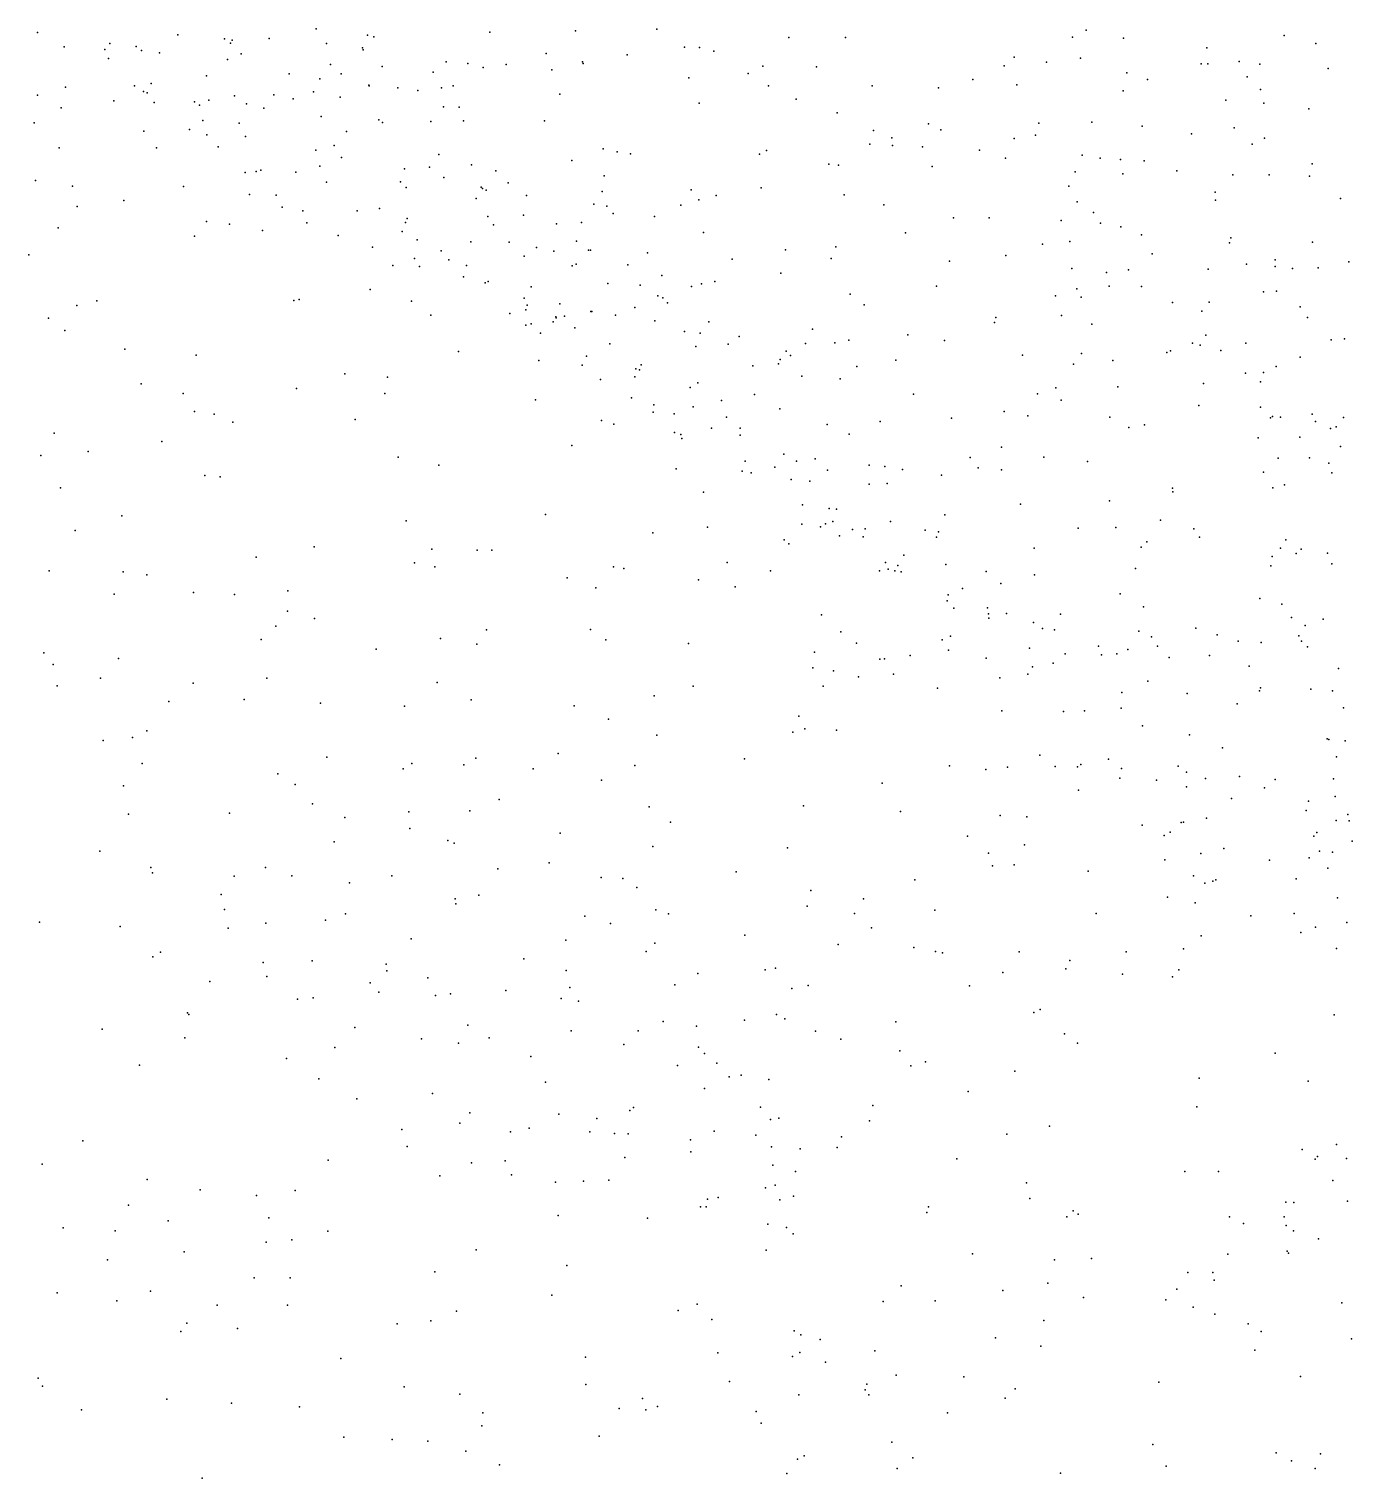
# Model space of a CAD drawing. Header units: metres. Extents: x -25 to 25, y -27.8 to 27.8.
# Drawn here: x -14.126 to -12.58, y 1.713 to 3.405 of the extents above; entities that cross this region are included whole.
import ezdxf

# ---------------------------------------------------------------- set-up
doc = ezdxf.new("R2010")
doc.units = ezdxf.units.M

msp = doc.modelspace()

# ---------------------------------------------------------------- linework, layer by layer
for p in [(-13.7903, 3.405, -0.4494), (-13.4874, 3.403, -0.0772), (-13.3923, 3.4049, -7.7215), (-12.8906, 3.4035, -0.8308), (-14.1155, 3.4008, -10.8354), (-14.0312, 3.388, 19.5037), (-14.0003, 3.3846, 16.5925), (-13.9517, 3.398, 20.1423), (-13.8971, 3.3934, -1.0138), (-13.8903, 3.3885, 20.3769), (-13.8882, 3.3921, -10.2242), (-13.8451, 3.3937, 5.4067), (-13.778, 3.3879, 7.9204), (-13.7302, 3.3976, 19.0987), (-13.7226, 3.396, -0.0935), (-13.5871, 3.4011, -8.0455), (-13.2382, 3.395, 18.5846), (-13.1719, 3.3951, 18.3382), (-12.9066, 3.3954, 22.4351), (-12.8471, 3.3944, 17.5055), (-12.6595, 3.3974, 15.7667), (-12.6225, 3.3882, -2.1909), (-14.0844, 3.3841, -7.5719), (-14.0371, 3.3812, -7.4031), (-14.0326, 3.3704, 19.7147), (-13.9943, 3.3799, 19.4268), (-13.9731, 3.3771, 20.0183), (-13.8939, 3.3695, -10.5225), (-13.8779, 3.3761, 19.2679), (-13.7359, 3.383, 22.0889), (-13.7353, 3.3807, -2.8097), (-13.5214, 3.3762, 18.9845), (-13.4268, 3.3749, 22.3545), (-13.3598, 3.3838, 18.8127), (-13.3425, 3.3834, 7.5806), (-13.3258, 3.3791, -0.4243), (-12.9749, 3.3719, 12.6602), (-12.8972, 3.3708, 14.5819), (-12.7496, 3.3828, 17.3962), (-13.8216, 3.3528, -7.8635), (-13.7734, 3.3636, 21.7916), (-13.761, 3.3525, 20.826), (-13.7131, 3.3613, 20.9766), (-13.6534, 3.3546, 21.1865), (-13.6382, 3.3666, 16.7497), (-13.6129, 3.3645, 19.0615), (-13.5949, 3.3602, 7.7218), (-13.5682, 3.3634, -7.8067), (-13.5147, 3.3573, 22.2986), (-13.4792, 3.3666, 5.1898), (-13.4782, 3.3646, -7.5492), (-13.2855, 3.3529, -2.437), (-13.2685, 3.3615, 22.3913), (-13.2059, 3.3608, 12.6441), (-12.9864, 3.3621, 22.4118), (-12.9371, 3.3664, 17.6845), (-12.8433, 3.3536, 4.8002), (-12.7564, 3.3644, 14.9662), (-12.7486, 3.3644, 15.3937), (-12.712, 3.3672, -0.8099), (-12.688, 3.3639, 4.9921), (-12.608, 3.3588, 22.4972), (-14.0831, 3.3372, 17.3752), (-14.0022, 3.3388, -10.3831), (-13.9828, 3.3412, 19.8835), (-13.9184, 3.3503, -7.593), (-13.7857, 3.3466, 20.7382), (-13.7288, 3.3392, 21.625), (-13.7281, 3.3387, -7.7181), (-13.6947, 3.3361, 19.1579), (-13.6439, 3.3362, -7.5096), (-13.6301, 3.3386, -2.6772), (-13.3547, 3.3479, 5.0593), (-13.2617, 3.3385, 18.7259), (-13.1408, 3.3387, 18.4846), (-13.0634, 3.3363, -2.3824), (-13.0232, 3.3459, 17.9288), (-12.9717, 3.3397, 17.8303), (-12.8192, 3.3459, -7.1429), (-12.7026, 3.3492, 15.6026), (-12.6871, 3.3343, 22.4344), (-14.1157, 3.3279, -6.825), (-14.0263, 3.321, -1.2313), (-13.9919, 3.332, 5.4342), (-13.9874, 3.3306, 19.5981), (-13.9793, 3.3191, 19.77), (-13.9322, 3.32, 19.4583), (-13.9154, 3.3218, -0.5342), (-13.8856, 3.327, 19.3702), (-13.8715, 3.3175, 20.2405), (-13.8394, 3.328, 20.4667), (-13.817, 3.3233, -7.197), (-13.7931, 3.3315, -7.4405), (-13.7622, 3.3254, 16.4966), (-13.6714, 3.333, 17.1526), (-13.5054, 3.3288, -7.3309), (-13.3428, 3.3184, 18.8685), (-13.2296, 3.3229, -7.2203), (-12.8475, 3.3326, 17.5949), (-12.7276, 3.322, 7.3821), (-12.6834, 3.3182, 17.3785), (-14.0881, 3.3128, 8.2483), (-13.9263, 3.316, -7.0209), (-13.8513, 3.3126, 20.3312), (-13.7843, 3.3027, -2.9615), (-13.6413, 3.3142, 21.3613), (-13.6231, 3.3138, 22.1592), (-13.1817, 3.3069, 22.3669), (-12.6306, 3.3119, 17.3017), (-14.1195, 3.2954, -1.3897), (-13.9916, 3.2855, 8.0907), (-13.9382, 3.2877, 17.452), (-13.9226, 3.2983, 19.9552), (-13.88, 3.295, 20.0951), (-13.7547, 3.2853, 20.6731), (-13.7168, 3.299, 21.9158), (-13.7125, 3.2958, 21.7447), (-13.6563, 3.2971, 21.0424), (-13.6181, 3.2979, 19.1529), (-13.5234, 3.2976, 22.2312), (-13.139, 3.2866, 18.6042), (-13.0749, 3.2943, 22.3594), (-13.0605, 3.2874, 18.4028), (-12.9459, 3.2951, 17.9009), (-12.884, 3.2963, 17.7536), (-12.8253, 3.2917, 22.3704), (-12.718, 3.2894, 12.7193), (-14.0902, 3.2661, -3.8635), (-13.9765, 3.2661, 16.3103), (-13.9179, 3.2813, 19.862), (-13.9046, 3.2673, 19.6021), (-13.8726, 3.2794, -3.2068), (-13.7692, 3.2688, 19.3182), (-13.1435, 3.2703, -0.4498), (-13.1178, 3.2778, 7.4732), (-13.117, 3.2691, -7.1194), (-13.0821, 3.2672, 18.5164), (-12.9747, 3.277, 18.02), (-12.9501, 3.281, -0.6569), (-12.7676, 3.2826, 17.5469), (-12.6967, 3.2703, 4.8033), (-12.6826, 3.2775, 15.202), (-13.7906, 3.2633, 20.4109), (-13.7607, 3.2548, 20.5307), (-13.6469, 3.2585, 21.6085), (-13.4916, 3.2516, 19.1156), (-13.455, 3.2651, 16.8968), (-13.4387, 3.2616, 22.2365), (-13.4228, 3.2593, 19.0209), (-13.2723, 3.2587, -0.0924), (-13.264, 3.263, 18.8354), (-13.0154, 3.2633, 18.2961), (-12.9851, 3.2542, 18.1816), (-12.8955, 3.2576, 22.3227), (-12.8743, 3.254, 12.7079), (-12.8508, 3.2526, 14.0474), (-12.8228, 3.2512, 17.7151), (-13.8732, 3.2374, 19.7806), (-13.8604, 3.2384, 5.5512), (-13.8548, 3.2402, 19.5126), (-13.814, 3.2379, 20.1051), (-13.7859, 3.2447, 20.3169), (-13.6869, 3.2417, 20.7892), (-13.6576, 3.2437, 20.8934), (-13.6087, 3.2465, 21.5314), (-13.5801, 3.2392, 21.1307), (-13.4536, 3.2334, -2.5819), (-13.1913, 3.2473, 22.3044), (-13.1802, 3.246, 4.808), (-13.0707, 3.2443, 12.6787), (-12.9037, 3.2383, 14.4078), (-12.8478, 3.2359, 17.8037), (-12.7848, 3.2395, 14.7599), (-12.7194, 3.2346, 22.337), (-12.6769, 3.2348, 17.4503), (-12.6299, 3.2333, 22.3933), (-12.6267, 3.2474, -2.2911), (-14.1178, 3.2281, 17.6058), (-14.0747, 3.2214, 12.5378), (-13.9451, 3.221, -6.8536), (-13.778, 3.2262, 20.2234), (-13.6918, 3.2266, 17.3952), (-13.6851, 3.22, 19.3444), (-13.6409, 3.2316, 21.7788), (-13.5975, 3.2201, 19.2453), (-13.596, 3.2189, -7.0963), (-13.5917, 3.2166, 21.0194), (-13.5659, 3.2255, 22.1031), (-13.4561, 3.2153, 17.1088), (-13.3522, 3.2172, -7.1142), (-13.2705, 3.2196, 22.2456), (-12.9109, 3.2216, -7.0356), (-14.0147, 3.2048, -0.762), (-13.868, 3.2116, 7.854), (-13.837, 3.211, 19.659), (-13.6033, 3.2072, 21.9354), (-13.5445, 3.2107, 17.2551), (-13.4658, 3.2004, 5.0844), (-13.364, 3.1991, 22.1856), (-13.3433, 3.2054, 12.6324), (-13.3231, 3.2107, 18.9838), (-13.1733, 3.2113, -0.2489), (-13.1269, 3.1996, 18.7299), (-12.9014, 3.2033, 18.0594), (-12.74, 3.2145, 17.5946), (-12.7397, 3.205, 4.6276), (-12.5935, 3.2069, 17.3001), (-14.0692, 3.1976, -1.0801), (-13.8298, 3.1968, 12.5603), (-13.8056, 3.1928, 19.8526), (-13.7423, 3.1928, -6.9778), (-13.7163, 3.1955, 20.3592), (-13.6837, 3.1838, 20.5675), (-13.5897, 3.1861, 12.5827), (-13.5479, 3.1874, 21.5443), (-13.4508, 3.1979, 22.1321), (-13.4431, 3.1896, 19.1655), (-13.3949, 3.186, 16.6155), (-13.0457, 3.1845, -2.4256), (-13.0039, 3.1844, 22.2078), (-12.8822, 3.1905, 22.2335), (-14.0914, 3.1728, 7.9428), (-13.9182, 3.1801, -0.159), (-13.8912, 3.1772, 17.5797), (-13.8529, 3.1695, 5.6973), (-13.8011, 3.1788, 19.7292), (-13.6896, 3.1686, 20.123), (-13.6857, 3.179, 20.2507), (-13.5831, 3.1764, 5.2913), (-13.5095, 3.1773, 22.0351), (-13.4802, 3.179, 16.4553), (-13.3376, 3.1672, 16.8715), (-13.1018, 3.1669, 22.182), (-12.9198, 3.1812, 18.2658), (-12.874, 3.1781, 14.2283), (-12.8504, 3.1739, 17.9917), (-12.8262, 3.1646, -0.6523), (-13.9324, 3.1629, -3.4816), (-13.7643, 3.1639, 19.6513), (-13.7242, 3.1503, 19.8269), (-13.6721, 3.1587, 20.0395), (-13.6093, 3.1564, 20.7753), (-13.5648, 3.1561, 20.9265), (-13.5328, 3.1497, 21.0192), (-13.4862, 3.1574, 21.3051), (-13.1833, 3.1504, 22.147), (-12.9418, 3.1536, 22.1582), (-12.91, 3.1569, 18.3853), (-12.7234, 3.1552, -6.9657), (-12.7218, 3.1611, 7.3668), (-12.6265, 3.1562, 13.6896), (-14.1256, 3.1414, 16.1637), (-13.6753, 3.1368, 19.621), (-13.6442, 3.146, 20.4809), (-13.6353, 3.1356, 19.5058), (-13.5472, 3.1395, 19.3718), (-13.5124, 3.1454, 21.6957), (-13.4719, 3.1468, 21.4917), (-13.4699, 3.1468, 21.2156), (-13.403, 3.1437, 22.0604), (-13.3043, 3.1363, 22.1026), (-13.2421, 3.1469, -2.4986), (-13.1887, 3.1371, 18.9133), (-13.0502, 3.1339, 18.7443), (-12.9845, 3.1405, 18.6614), (-12.8137, 3.1424, 14.6433), (-12.6699, 3.1355, 12.78), (-12.5838, 3.133, 4.6992), (-13.7006, 3.1286, 5.5295), (-13.6694, 3.1275, 19.7202), (-13.6182, 3.1154, 19.8668), (-13.6144, 3.1289, 20.1629), (-13.4912, 3.1283, 21.0937), (-13.4864, 3.1305, 21.8285), (-13.4261, 3.1296, 21.9596), (-13.3865, 3.1173, 19.2238), (-13.2473, 3.12, -7.011), (-12.9075, 3.1251, 18.5294), (-12.867, 3.1206, 18.4477), (-12.8411, 3.1239, 18.2497), (-12.7481, 3.1244, 17.8239), (-12.7034, 3.1303, 17.6799), (-12.6698, 3.1278, 17.5395), (-12.6496, 3.1251, 22.2914), (-12.6199, 3.1261, 17.3953), (-13.727, 3.1007, 7.6662), (-13.5927, 3.1086, -2.8013), (-13.5894, 3.1103, 19.6263), (-13.539, 3.104, 19.4974), (-13.4496, 3.1076, 0.1733), (-13.4117, 3.1058, 21.8689), (-13.3517, 3.1041, 7.4782), (-13.3399, 3.1073, 21.9769), (-13.3246, 3.11, 19.1394), (-13.0656, 3.1047, 22.068), (-12.9018, 3.1014, 18.6104), (-12.864, 3.1045, 12.7719), (-12.8262, 3.1041, 18.3613), (-12.6835, 3.098, 22.1967), (-12.6685, 3.0987, -2.4053), (-14.0696, 3.0822, -3.944), (-14.0465, 3.0874, 6.0104), (-13.8163, 3.0879, -3.3184), (-13.8099, 3.0889, 16.1121), (-13.6787, 3.0873, 17.5324), (-13.5473, 3.0906, 19.999), (-13.5437, 3.0825, 19.782), (-13.5055, 3.084, 20.8966), (-13.4178, 3.0799, 19.3591), (-13.3912, 3.0935, 21.6232), (-13.3851, 3.091, 21.7084), (-13.3796, 3.0852, 21.3657), (-13.1665, 3.0953, -0.1193), (-13.1499, 3.083, 4.6741), (-12.9264, 3.0933, -0.5229), (-12.8965, 3.0918, 22.0563), (-12.79, 3.0856, 22.1003), (-12.7472, 3.0861, 14.008), (-12.6406, 3.0805, 14.8938), (-14.1029, 3.0673, -6.5077), (-13.6564, 3.0707, 5.6786), (-13.5638, 3.0728, 20.4469), (-13.5453, 3.0771, 20.2318), (-13.5134, 3.063, 20.756), (-13.5101, 3.069, 20.0716), (-13.5099, 3.0677, 19.886), (-13.5001, 3.0698, 7.5299), (-13.4692, 3.075, 20.9934), (-13.4682, 3.075, -6.9514), (-13.4405, 3.0707, -2.6791), (-13.3946, 3.064, 21.1925), (-13.3316, 3.063, 21.5598), (-12.9962, 3.0681, 18.7916), (-12.9197, 3.0704, 4.4844), (-12.7558, 3.0753, 18.0613), (-12.6321, 3.0679, 17.4687), (-14.0836, 3.0528, 7.6618), (-13.5453, 3.059, 20.6012), (-13.5389, 3.0608, 17.4314), (-13.5282, 3.0497, 20.3687), (-13.4882, 3.0561, 19.6573), (-13.3599, 3.0516, 21.2795), (-13.3418, 3.0496, 4.8803), (-13.2103, 3.0543, 21.8936), (-13.0991, 3.048, 21.9238), (-12.998, 3.0623, 21.9728), (-12.8841, 3.0603, -6.9185), (-12.7509, 3.0474, 18.3483), (-14.0136, 3.031, -0.2381), (-13.4473, 3.0374, 16.292), (-13.3468, 3.0343, 19.3563), (-13.309, 3.0369, 16.5174), (-13.2961, 3.0458, 21.4624), (-13.2184, 3.0377, 19.1056), (-13.1844, 3.0384, 12.7187), (-13.1681, 3.0417, 19.028), (-13.0563, 3.0413, -6.9292), (-12.7924, 3.0291, 14.462), (-12.7664, 3.038, 18.5547), (-12.7574, 3.0358, 22.0195), (-12.7335, 3.0296, 18.2549), (-12.7041, 3.0382, 17.8852), (-12.6044, 3.0419, 22.2344), (-12.5888, 3.0431, -6.8258), (-13.9303, 3.024, -6.6446), (-13.6239, 3.0285, -6.8625), (-13.5299, 3.018, 12.589), (-13.4794, 3.0125, 20.4401), (-13.4744, 3.0228, 20.2835), (-13.4107, 3.0128, 19.9571), (-13.2503, 3.0139, 19.2141), (-13.248, 3.0192, 16.9011), (-13.2413, 3.0287, 21.6404), (-13.2362, 3.0235, 21.5255), (-13.1131, 3.0181, 21.8208), (-12.9651, 3.024, 21.8892), (-12.9054, 3.0134, 18.7837), (-12.8962, 3.026, -2.4959), (-12.8595, 3.0178, 21.9148), (-12.7965, 3.0271, 14.3022), (-12.6406, 3.0218, 22.142), (-13.7567, 3.0024, 17.6422), (-13.7069, 2.9983, 12.5029), (-13.458, 2.9958, 20.6071), (-13.4181, 2.9986, 20.1768), (-13.4167, 3.0082, 20.919), (-13.4126, 3.007, 20.0652), (-13.28, 3.0117, 21.3322), (-13.2229, 2.9996, 21.4431), (-13.1779, 2.9964, 0.062), (-13.1588, 3.0107, 21.7207), (-12.7048, 3.0031, -0.646), (-12.6836, 3.004, 21.994), (-12.669, 3.0107, 17.6492), (-13.9946, 2.9905, 15.9819), (-13.9456, 2.9792, 12.4166), (-13.8133, 2.985, -3.4803), (-13.7098, 2.9792, 0.1134), (-13.3534, 2.9862, 19.6506), (-13.3444, 2.9918, 5.0318), (-13.278, 2.9783, -6.8857), (-13.0924, 2.9787, 21.6333), (-12.9474, 2.979, 21.7301), (-12.926, 2.986, 7.3605), (-12.8536, 2.987, 21.8146), (-12.7535, 2.9911, 21.8839), (-12.6873, 2.9928, 18.4971), (-13.5339, 2.9718, 5.6656), (-13.4217, 2.9741, 20.6952), (-13.3959, 2.9662, 20.7876), (-13.3498, 2.9638, 20.9889), (-13.3167, 2.9711, 19.5157), (-13.2487, 2.9614, 21.2071), (-12.92, 2.9715, 18.87), (-12.759, 2.9653, 21.7827), (-12.6871, 2.9632, 17.9916), (-13.9323, 2.9582, 17.7737), (-13.9094, 2.955, 6.1364), (-13.8876, 2.9457, -3.6888), (-13.7444, 2.949, 6.0447), (-13.4568, 2.9477, 5.477), (-13.3965, 2.9577, 20.4116), (-13.372, 2.9556, 20.2702), (-13.3109, 2.9515, 19.7514), (-13.1314, 2.9466, 21.4376), (-13.0479, 2.9504, 21.5276), (-12.9867, 2.9582, 21.6206), (-12.9587, 2.9532, 18.9736), (-12.8631, 2.9517, 21.6723), (-12.6755, 2.9507, 17.7571), (-12.6732, 2.9524, 21.8039), (-12.6639, 2.9517, 12.8154), (-12.6268, 2.9551, 18.7283), (-12.6227, 2.9467, 21.8919), (-12.5901, 2.9514, 18.6473), (-14.096, 2.9328, -0.5294), (-13.4426, 2.9435, -2.8077), (-13.3716, 2.9337, 20.6094), (-13.3641, 2.9313, 20.4871), (-13.3284, 2.939, 20.182), (-13.295, 2.939, 19.8733), (-13.295, 2.9308, 20.0102), (-13.1933, 2.9433, 21.2738), (-13.1676, 2.9318, -2.6195), (-12.8408, 2.9395, -0.5214), (-12.8225, 2.9426, 18.8792), (-12.6897, 2.9277, 14.5911), (-12.6411, 2.9284, 18.8226), (-12.6055, 2.9385, 14.7644), (-12.5988, 2.9405, 18.3109), (-14.0566, 2.9117, -6.4263), (-13.9704, 2.9231, -0.006), (-13.4916, 2.9186, -6.7986), (-13.363, 2.9267, 5.2441), (-12.9895, 2.9165, 21.4616), (-12.5936, 2.9173, 21.6845), (-14.1117, 2.907, 12.3062), (-13.6942, 2.9051, -6.7014), (-13.6468, 2.8957, 15.9923), (-13.2889, 2.9004, 20.3157), (-13.2437, 2.9084, 21.0435), (-13.229, 2.9003, 19.6469), (-13.2071, 2.9031, 16.6038), (-13.1442, 2.8955, 19.366), (-13.1258, 2.8939, 21.2379), (-13.0262, 2.9046, 21.3809), (-12.9403, 2.9051, 19.0555), (-12.8893, 2.9, 21.4777), (-12.6665, 2.9039, 17.9142), (-12.63, 2.9042, 14.0624), (-12.6072, 2.8978, 21.5759), (-13.9201, 2.8837, 7.5001), (-13.9021, 2.8821, -6.5372), (-13.3698, 2.8913, 0.2394), (-13.2924, 2.8887, 20.6143), (-13.2819, 2.8867, 20.4849), (-13.2544, 2.8933, 20.1798), (-13.2352, 2.8787, 17.1392), (-13.2137, 2.8768, 19.9417), (-13.1929, 2.8898, 19.5034), (-13.1053, 2.8904, 19.2872), (-13.0597, 2.8838, -0.1716), (-13.0169, 2.8925, 19.1748), (-12.9895, 2.8902, 4.4238), (-12.6835, 2.8876, 18.9359), (-12.6038, 2.8865, 18.1743), (-14.0887, 2.8691, -0.3005), (-13.3379, 2.864, 12.6734), (-13.1444, 2.8735, 21.1401), (-13.1233, 2.8741, 4.581), (-12.7898, 2.8689, 21.432), (-12.7895, 2.8643, 7.3438), (-12.6727, 2.869, 21.4578), (-12.6589, 2.8727, -2.6022), (-13.2221, 2.8493, 20.814), (-13.1911, 2.8451, 20.9292), (-13.1824, 2.8443, 16.9793), (-12.9674, 2.8502, 21.3065), (-12.8634, 2.854, 4.3301), (-14.0173, 2.8366, 7.3781), (-13.6852, 2.8308, 17.6771), (-13.5222, 2.8381, 5.8968), (-13.223, 2.8266, 4.8919), (-13.1954, 2.8271, 20.4747), (-13.1866, 2.83, 20.3164), (-13.1194, 2.8299, 19.4725), (-13.0557, 2.8378, 21.1799), (-12.8041, 2.8314, -2.6488), (-14.0716, 2.8195, -4.1035), (-13.3968, 2.8167, 5.6293), (-13.3331, 2.8233, -2.8558), (-13.2012, 2.8236, 4.7204), (-13.179, 2.8132, 20.7505), (-13.1637, 2.8205, 20.1678), (-13.1513, 2.8119, 20.065), (-13.1489, 2.8213, 19.6429), (-13.0789, 2.8199, 0.0956), (-13.0656, 2.8116, 21.096), (-13.0631, 2.8178, -2.6987), (-12.9002, 2.822, 19.15), (-12.8561, 2.823, 21.3252), (-12.7649, 2.8213, 21.3505), (-12.7583, 2.8115, 19.0771), (-13.7923, 2.8002, 15.8469), (-13.655, 2.7977, -3.4954), (-13.6019, 2.7965, 7.4542), (-13.585, 2.7962, 0.1916), (-13.2434, 2.8083, 0.2749), (-13.238, 2.8037, 16.3956), (-12.9513, 2.7986, 21.2269), (-12.8266, 2.7998, -0.4321), (-12.8198, 2.8061, -6.6918), (-12.6636, 2.7988, 2.1332), (-12.6575, 2.8083, 17.8287), (-12.6454, 2.7923, 17.6244), (-12.6397, 2.7976, 17.9622), (-12.6089, 2.7928, 17.5004), (-13.8603, 2.788, 0.1083), (-13.6754, 2.7816, 6.135), (-13.6517, 2.777, -6.5968), (-13.443, 2.777, -3.1022), (-13.3102, 2.7818, 5.443), (-13.1251, 2.7818, 20.8131), (-13.1109, 2.7783, 20.2432), (-13.1038, 2.7904, 20.9275), (-13.0548, 2.7797, 19.416), (-12.6749, 2.7781, 21.278), (-12.6733, 2.789, -0.5373), (-12.6037, 2.7803, 18.0873), (-14.1022, 2.7724, -0.1147), (-14.0156, 2.7712, 0.0535), (-13.9879, 2.7676, -6.358), (-13.4969, 2.7639, -3.2675), (-13.4307, 2.775, 5.775), (-13.3437, 2.7618, 7.3697), (-13.2596, 2.7724, 5.284), (-13.132, 2.7722, 12.7962), (-13.1219, 2.774, 19.8016), (-13.1141, 2.7724, 20.6851), (-13.1068, 2.7712, 20.4471), (-13.0074, 2.7713, 21.0468), (-12.951, 2.7677, 21.1262), (-12.8333, 2.775, 21.239), (-14.0261, 2.7448, 15.6977), (-13.9334, 2.7471, -3.9521), (-13.8856, 2.7447, 12.2416), (-13.8231, 2.7489, 17.79), (-13.4633, 2.7525, 17.5069), (-13.3009, 2.7535, 16.2407), (-13.052, 2.7442, 20.5788), (-13.0351, 2.7517, 20.8568), (-12.9905, 2.7576, -6.6871), (-12.8511, 2.7455, 19.2275), (-13.8236, 2.7251, 7.3964), (-13.0532, 2.7372, 19.5169), (-13.0452, 2.7285, 20.1928), (-13.0058, 2.7289, 20.4931), (-12.8238, 2.7303, 21.0868), (-12.6878, 2.7399, 19.1287), (-12.6622, 2.7334, 21.1412), (-13.792, 2.7167, -3.7939), (-13.1997, 2.721, -6.6561), (-13.005, 2.7219, 7.3194), (-13.0046, 2.7168, 20.3576), (-12.9836, 2.7222, 20.6831), (-12.9521, 2.7117, 19.3734), (-12.9209, 2.7218, 20.9897), (-12.6509, 2.7177, 17.7722), (-12.6349, 2.7083, 17.8893), (-12.6141, 2.7159, 17.9984), (-13.8542, 2.6919, 6.323), (-13.8372, 2.7075, -6.4242), (-13.6451, 2.6932, -3.6693), (-13.5913, 2.7035, 12.4648), (-13.4699, 2.7036, 5.9538), (-13.4517, 2.6918, 12.6043), (-13.1773, 2.7011, 7.3279), (-13.0591, 2.6916, 4.482), (-13.0491, 2.6961, 20.0418), (-12.9417, 2.705, -0.0959), (-12.9276, 2.7033, 20.7533), (-12.8293, 2.7017, 7.3186), (-12.8144, 2.6952, 20.8585), (-12.7625, 2.7054, 19.2118), (-12.7377, 2.6973, 20.9697), (-12.6422, 2.6965, 20.9689), (-14.1084, 2.6763, 15.5471), (-13.7199, 2.6807, 12.3125), (-13.6026, 2.6866, 17.6444), (-13.3554, 2.6875, -3.2149), (-13.208, 2.6772, 17.1448), (-13.1589, 2.6879, 16.5134), (-13.0516, 2.6795, 19.9182), (-12.9569, 2.682, 0.0727), (-12.9154, 2.6753, 20.42), (-12.8762, 2.6843, 20.5995), (-12.8728, 2.6743, 4.3567), (-12.8548, 2.6753, -2.8283), (-12.8421, 2.6805, 19.3017), (-12.8073, 2.6844, 20.7432), (-12.713, 2.6899, 4.3337), (-12.6862, 2.6885, -2.8179), (-12.6392, 2.6902, -6.3736), (-12.6321, 2.6836, 20.8547), (-14.0975, 2.6628, 17.9143), (-14.0212, 2.67, 12.0509), (-13.2101, 2.659, -3.0254), (-13.1317, 2.669, 16.9282), (-13.1263, 2.6696, 4.9833), (-13.0964, 2.6735, -2.9148), (-13.0075, 2.6703, 19.5587), (-12.9533, 2.6603, 19.4603), (-12.9292, 2.6644, 20.3153), (-12.7937, 2.6712, 20.6368), (-12.7466, 2.6732, -0.3797), (-12.7004, 2.661, 20.7394), (-12.5959, 2.6581, -6.0644), (-14.0422, 2.647, -6.1986), (-13.9339, 2.6411, 15.1422), (-13.8476, 2.647, 15.5804), (-13.6488, 2.6417, -6.45), (-13.1857, 2.6555, 0.3507), (-13.1568, 2.6486, 5.2185), (-13.1158, 2.6517, 16.722), (-12.9916, 2.6471, 12.847), (-12.9589, 2.6514, 20.1975), (-12.8188, 2.6433, -6.4826), (-14.0926, 2.6379, 11.0988), (-13.3953, 2.6262, 0.2931), (-13.3497, 2.6376, -3.3762), (-13.1978, 2.6377, 5.3726), (-13.0644, 2.6353, 4.67), (-12.8492, 2.6302, 20.3661), (-12.7727, 2.6288, 20.493), (-12.6881, 2.6322, 20.64), (-12.687, 2.6355, 19.2428), (-12.6282, 2.634, 17.7021), (-12.6031, 2.632, 17.5408), (-13.9623, 2.6195, 7.2043), (-13.8743, 2.6219, 15.3934), (-13.7851, 2.6175, 14.9788), (-13.6868, 2.614, 6.2316), (-13.6092, 2.6214, 0.2318), (-13.4889, 2.6144, 15.924), (-12.9894, 2.6086, 19.8545), (-12.9174, 2.6078, 0.3133), (-12.8925, 2.6087, 20.2283), (-12.8499, 2.6118, 19.409), (-12.7143, 2.6168, 20.5585), (-12.5901, 2.6121, 20.6234), (-13.4488, 2.5989, -3.6136), (-13.2264, 2.6026, 16.3066), (-12.825, 2.5913, 20.2954), (-14.039, 2.5741, 11.4873), (-14.0045, 2.5776, 6.3866), (-13.988, 2.5852, 11.9111), (-13.3921, 2.5804, 17.4269), (-13.2335, 2.5837, 5.5372), (-13.2193, 2.5878, -3.2884), (-13.1825, 2.586, -6.4781), (-12.7702, 2.5806, 20.3596), (-12.6092, 2.5759, 20.5015), (-12.6074, 2.5752, 17.8424), (-12.5882, 2.5736, 12.8375), (-13.5074, 2.559, 17.5286), (-12.9448, 2.5568, 19.8043), (-12.7316, 2.5655, 4.7085), (-13.9933, 2.5474, 11.6916), (-13.7777, 2.5546, 0.2295), (-13.6886, 2.5411, 15.4894), (-13.6784, 2.5471, 14.8309), (-13.6175, 2.5455, 15.273), (-13.6035, 2.5536, 15.6999), (-13.5366, 2.5408, 12.498), (-13.418, 2.5447, -6.366), (-13.2897, 2.5527, -3.557), (-13.0503, 2.5444, 5.0952), (-13.0078, 2.5401, 4.8642), (-12.9826, 2.5428, -3.1545), (-12.9269, 2.5437, 19.9283), (-12.9007, 2.5432, 19.6159), (-12.897, 2.546, 20.0165), (-12.8648, 2.5524, 20.106), (-12.8494, 2.5415, -6.2404), (-12.7834, 2.544, 12.853), (-12.5983, 2.5551, 17.6635), (-13.835, 2.5352, 7.261), (-13.8148, 2.5228, 11.3495), (-13.4567, 2.5278, 6.0221), (-13.1291, 2.5244, 16.6325), (-12.8516, 2.53, 19.5471), (-12.8084, 2.5277, -6.025), (-12.7735, 2.537, 19.4369), (-12.7513, 2.5297, -5.8447), (-12.7118, 2.5322, -3.1955), (-12.6701, 2.5284, 20.3441), (-12.6019, 2.5292, -3.5509), (-14.0152, 2.5212, -4.2513), (-13.5763, 2.505, -6.2436), (-12.8997, 2.5162, 19.6993), (-12.7735, 2.5201, -3.466), (-12.721, 2.5065, 20.2305), (-12.6826, 2.5188, 19.3834), (-12.5997, 2.5085, 19.3623), (-14.0094, 2.4882, 14.6441), (-13.8915, 2.4893, -6.1023), (-13.7946, 2.5, 11.9316), (-13.6818, 2.4909, 7.3077), (-13.6105, 2.492, 12.3503), (-13.401, 2.4967, -3.7384), (-13.2209, 2.4979, -3.6875), (-13.1075, 2.4913, -6.1922), (-12.6339, 2.4923, -0.021), (-12.6309, 2.5032, -3.7903), (-12.5851, 2.4877, -3.9666), (-13.7567, 2.484, -3.9664), (-13.6807, 2.4715, 17.6502), (-13.3763, 2.4786, -6.2016), (-12.9911, 2.4864, -6.0781), (-12.9601, 2.485, -3.7497), (-12.8252, 2.4751, 19.6568), (-12.7796, 2.4783, -1.0202), (-12.7772, 2.4788, 19.5419), (-12.75, 2.4835, 0.4154), (-12.5989, 2.4807, 20.249), (-12.5836, 2.4801, 17.7332), (-13.7693, 2.4556, 11.6775), (-13.6363, 2.4574, 11.3838), (-13.6291, 2.4542, 6.2208), (-13.505, 2.4658, 7.3161), (-13.0295, 2.4622, 0.5555), (-12.7996, 2.463, -1.2582), (-12.7925, 2.4669, 19.9856), (-12.6247, 2.4622, 0.2912), (-12.6214, 2.4667, -1.2419), (-12.5802, 2.4567, 0.1373), (-14.0428, 2.4447, -5.8933), (-13.3968, 2.4503, 15.9097), (-13.2397, 2.4488, -6.1207), (-13.0049, 2.4427, 5.2176), (-12.9626, 2.4523, -1.0917), (-12.7568, 2.4423, -5.5554), (-12.7298, 2.4479, 20.0391), (-12.6304, 2.4369, -4.2427), (-12.6183, 2.445, 20.1484), (-12.6032, 2.4437, -4.4543), (-13.9832, 2.4256, -4.4082), (-13.8495, 2.4259, 0.2908), (-13.5778, 2.4243, 11.2055), (-13.5179, 2.4311, -6.1178), (-13.2996, 2.4209, -3.8277), (-13, 2.4279, -1.2475), (-12.9749, 2.4289, -5.8483), (-12.8884, 2.4216, -0.7255), (-12.7989, 2.4348, 19.726), (-12.6764, 2.4344, 12.8341), (-12.6084, 2.4249, -4.9867), (-13.9812, 2.4196, -4.7509), (-13.8861, 2.4158, 17.758), (-13.8187, 2.4162, 14.5846), (-13.7511, 2.4078, 10.9336), (-13.7017, 2.416, -6.0654), (-13.4574, 2.4141, -3.8652), (-13.4321, 2.4128, 12.5908), (-13.091, 2.4112, 12.8061), (-12.7655, 2.4162, 0.5531), (-12.752, 2.4073, 19.794), (-12.7429, 2.4098, -4.1266), (-12.7391, 2.4112, -1.4764), (-12.6456, 2.4126, 20.049), (-13.9012, 2.3944, -4.239), (-13.6276, 2.3892, 12.2166), (-13.6003, 2.3934, -3.9518), (-13.4156, 2.4024, 15.0539), (-13.2125, 2.3989, 17.0197), (-13.1509, 2.3892, -3.8758), (-12.7959, 2.391, -0.6031), (-12.5972, 2.3904, 5.015), (-13.8973, 2.3767, 10.788), (-13.7558, 2.3715, 7.1852), (-13.6269, 2.3835, 0.3399), (-13.3933, 2.3762, 5.9498), (-13.3787, 2.3715, 7.2777), (-13.2168, 2.3807, 16.2987), (-13.1614, 2.3721, 5.6324), (-13.0676, 2.376, 7.2241), (-12.879, 2.3719, 7.1975), (-12.7636, 2.3845, 5.0042), (-12.6983, 2.3693, -4.553), (-12.6479, 2.3719, 19.9424), (-14.1135, 2.3618, 6.4166), (-14.0191, 2.3568, -5.604), (-13.893, 2.3549, -4.8825), (-13.8488, 2.3609, -5.8913), (-13.7794, 2.3643, 6.3163), (-13.4764, 2.369, 15.4989), (-13.4465, 2.3602, 15.651), (-13.1416, 2.3553, -0.8238), (-12.6227, 2.356, 19.8594), (-12.5861, 2.3614, 15.5927), (-13.6793, 2.3425, 11.7815), (-13.4985, 2.341, 6.0795), (-13.3947, 2.3374, 15.2912), (-13.2893, 2.3466, 0.5299), (-13.1805, 2.3357, 16.7317), (-12.7564, 2.3459, -4.3888), (-12.6399, 2.3499, -0.549), (-13.9811, 2.3213, 0.3904), (-13.9719, 2.3269, 14.4916), (-13.5476, 2.3191, 12.3841), (-13.4048, 2.3277, -5.8324), (-13.0921, 2.3325, -5.6569), (-13.0666, 2.3276, -1.4703), (-13.0586, 2.3261, 0.6948), (-12.9689, 2.3274, -0.5782), (-12.8442, 2.3273, -5.2913), (-12.7769, 2.3308, 0.7108), (-12.5983, 2.3312, -1.595), (-13.852, 2.3148, -5.3332), (-13.795, 2.3169, -5.1666), (-13.7085, 2.3128, 17.5797), (-13.7076, 2.305, -5.7465), (-13.4983, 2.3054, 11.3985), (-13.3443, 2.302, -5.6926), (-13.2656, 2.3062, 16.0615), (-13.2535, 2.3083, -1.2652), (-12.988, 2.3033, -5.4255), (-12.9146, 2.3073, 5.3141), (-12.9097, 2.317, -1.5769), (-12.7824, 2.3062, -4.918), (-13.9145, 2.2927, 6.9975), (-13.8477, 2.2984, -5.5749), (-13.7271, 2.2912, 10.7637), (-13.6596, 2.2971, -4.0975), (-13.4938, 2.2857, -5.6411), (-13.3713, 2.2888, 14.8785), (-13.2155, 2.288, 5.7794), (-13.0272, 2.2874, 5.546), (-12.8482, 2.3012, 12.8118), (-12.79, 2.298, -4.6628), (-13.8118, 2.272, -4.3342), (-13.7935, 2.2734, 14.4747), (-13.7171, 2.2803, -5.0114), (-13.6507, 2.2761, -5.3797), (-13.6332, 2.2781, -5.5762), (-13.5685, 2.2821, 11.5724), (-13.5038, 2.2728, -5.4467), (-13.4837, 2.2697, 0.4752), (-13.2344, 2.2843, -5.535), (-13.9404, 2.2559, 10.6656), (-13.9389, 2.2542, 6.3735), (-13.2526, 2.2541, -5.3575), (-12.952, 2.2563, -4.3033), (-12.9446, 2.2601, -5.0262), (-12.601, 2.2537, 15.7246), (-14.04, 2.237, 6.8109), (-13.7448, 2.2389, -4.8045), (-13.6131, 2.2415, 11.926), (-13.4924, 2.2351, -5.1724), (-13.414, 2.2352, 12.5367), (-13.385, 2.246, -1.0816), (-13.346, 2.2406, 11.1672), (-13.2899, 2.2473, -4.084), (-13.2428, 2.2489, 16.9506), (-13.2069, 2.2347, 16.5102), (-13.1129, 2.2454, -4.1732), (-13.9437, 2.227, 17.6499), (-13.6672, 2.2257, 0.4501), (-13.6239, 2.2205, 6.1932), (-13.5882, 2.227, 12.1658), (-13.4308, 2.2191, -1.2633), (-13.1773, 2.2252, -5.2023), (-12.916, 2.2314, -4.7604), (-12.9007, 2.2205, -0.4283), (-13.8249, 2.2026, 0.4577), (-13.7685, 2.2157, -4.5913), (-13.5394, 2.2052, -5.0147), (-13.3437, 2.2158, 17.1206), (-13.3364, 2.2087, -5.148), (-13.1085, 2.2118, -1.6494), (-12.6699, 2.209, 5.2138), (-13.9966, 2.1951, 0.5), (-13.3681, 2.1946, 0.5556), (-13.3223, 2.1971, -1.5397), (-13.2939, 2.1831, 11.0103), (-13.0956, 2.1942, -4.9812), (-13.0786, 2.199, 5.7494), (-12.9739, 2.1881, 0.786), (-13.7871, 2.1789, 6.2783), (-13.5224, 2.1752, -1.0012), (-13.3367, 2.1676, -4.9962), (-13.3079, 2.1812, 15.7341), (-13.2615, 2.1781, 12.6163), (-12.7587, 2.1799, 12.758), (-12.6314, 2.1762, 15.5444), (-13.7428, 2.1558, 10.6193), (-13.6544, 2.1618, -4.3676), (-13.0285, 2.1642, -4.6521), (-13.6108, 2.1391, -1.2582), (-13.5067, 2.1379, -1.5134), (-13.4624, 2.1326, 12.3671), (-13.4236, 2.142, -0.6834), (-13.4195, 2.1455, 11.4581), (-13.2711, 2.146, -0.5675), (-13.2499, 2.1332, 15.9383), (-13.1401, 2.148, -4.8181), (-12.7614, 2.1462, -1.82), (-13.6901, 2.1197, 17.3953), (-13.6222, 2.1272, -4.6033), (-13.5631, 2.1171, 12.0028), (-13.5415, 2.1212, 17.2653), (-13.4705, 2.1171, 14.6103), (-13.3252, 2.1177, -4.3453), (-13.2593, 2.1315, 5.9335), (-13.1437, 2.13, 0.6851), (-12.9334, 2.1237, 5.692), (-14.0625, 2.1066, 10.5789), (-13.6839, 2.1, -0.8867), (-13.4415, 2.1152, -4.7603), (-13.4257, 2.1149, -1.6435), (-13.3528, 2.1077, 16.9535), (-13.2766, 2.1132, -4.7511), (-13.2581, 2.0996, -1.7658), (-13.1815, 2.0986, 10.8005), (-13.1765, 2.1112, -4.5563), (-12.9833, 2.1145, -1.8256), (-12.5982, 2.1021, 9.7216), (-13.7762, 2.084, 6.9865), (-13.5692, 2.0831, 6.134), (-13.4297, 2.0872, 6.056), (-13.3527, 2.0939, -4.576), (-13.2249, 2.0973, 7.2088), (-13.0418, 2.0855, 12.6622), (-12.6383, 2.0964, 9.9077), (-12.6234, 2.0851, -0.2962), (-12.6206, 2.0884, 7.1533), (-12.5867, 2.0861, 15.2916), (-14.1101, 2.0792, 17.5554), (-13.6456, 2.0656, -1.5426), (-13.6086, 2.081, 14.482), (-13.5619, 2.067, 10.5363), (-13.2566, 2.0782, 10.6046), (-13.2303, 2.0706, 11.2914), (-12.7753, 2.0707, 7.1482), (-12.7363, 2.0706, 10.185), (-13.9877, 2.0615, 14.3612), (-13.9257, 2.0493, 6.8129), (-13.8145, 2.0484, -0.7884), (-13.5104, 2.0582, -0.5835), (-13.4779, 2.0594, 11.6559), (-13.4481, 2.0607, 7.1892), (-13.2653, 2.0515, 14.9343), (-13.2539, 2.0547, 16.4939), (-12.9606, 2.0577, -0.309), (-12.6026, 2.0602, -1.9197), (-14.0094, 2.0316, -0.7941), (-13.8599, 2.0429, 0.5707), (-13.3329, 2.0384, 14.7615), (-13.3206, 2.0402, 0.6287), (-13.2487, 2.0377, 15.7786), (-13.2326, 2.0419, -0.4159), (-12.9564, 2.0393, 10.549), (-12.6576, 2.0348, 15.6157), (-12.6482, 2.0345, 15.4603), (-12.5853, 2.0361, 9.4795), (-13.8453, 2.0166, -1.5055), (-13.5074, 2.0194, 11.854), (-13.4032, 2.0161, -0.4576), (-13.3413, 2.0295, 16.7992), (-13.3345, 2.0295, 10.4792), (-13.0767, 2.0227, 7.1866), (-13.0748, 2.0294, 11.2078), (-12.9135, 2.018, 10.8083), (-12.9059, 2.0248, 0.7001), (-12.9, 2.021, 10.288), (-12.7232, 2.0178, -2.9217), (-12.6596, 2.018, 10.4598), (-14.0858, 2.0048, -0.639), (-14.0249, 2.0016, 6.6573), (-13.9629, 2.013, -1.2701), (-13.7766, 2.0012, 6.2122), (-13.2627, 2.0093, 15.5081), (-13.2408, 2.0055, 15.0962), (-13.233, 1.9981, 16.2615), (-12.707, 2.0102, -2.0481), (-12.6573, 2.0076, -2.6265), (-12.6484, 2.0015, -3.118), (-13.8487, 1.9883, -0.5102), (-13.8186, 1.9909, -1.6665), (-12.6193, 1.9922, 15.8682), (-14.0337, 1.9675, -1.4138), (-13.9442, 1.9768, 17.3749), (-13.6032, 1.9794, -0.4237), (-13.2647, 1.979, 6.0496), (-13.0236, 1.9747, 5.9511), (-12.9279, 1.9675, -2.0559), (-12.8844, 1.9692, -3.0149), (-12.7254, 1.9742, 10.7209), (-12.6558, 1.9779, 5.4168), (-12.6543, 1.9753, -2.1928), (-13.8626, 1.9466, 10.5526), (-13.8206, 1.9466, 14.3814), (-13.6514, 1.9534, 17.1619), (-13.4972, 1.9609, -1.9271), (-12.7719, 1.9527, -2.4857), (-12.7428, 1.9528, 12.6427), (-13.9836, 1.9311, -1.6117), (-13.1068, 1.9373, -2.0363), (-12.9882, 1.9318, 12.5497), (-12.9356, 1.9403, 11.2107), (-12.7848, 1.9333, 9.8978), (-12.7414, 1.9439, -2.3315), (-14.0925, 1.9291, 6.4784), (-14.0229, 1.9198, 0.6461), (-13.9058, 1.9145, -1.7707), (-13.8238, 1.9148, 6.7335), (-13.5149, 1.9264, 0.5371), (-13.3453, 1.9157, 11.6405), (-13.1277, 1.919, 0.5778), (-13.067, 1.9199, 11.3437), (-12.894, 1.9238, -2.6133), (-12.7976, 1.9209, -3.2517), (-12.7658, 1.9124, 11.0859), (-12.592, 1.9172, 15.3375), (-13.6561, 1.8963, 14.4384), (-13.6262, 1.9077, 6.9832), (-13.3674, 1.9084, -2.0248), (-13.3278, 1.8978, 16.561), (-12.94, 1.8969, 7.1844), (-12.7403, 1.904, -0.2107), (-13.9481, 1.8841, 6.5528), (-13.9411, 1.8936, -0.365), (-13.882, 1.8875, 17.2333), (-13.6955, 1.8929, -1.9549), (-13.232, 1.8846, 15.2921), (-13.224, 1.8799, 16.0962), (-12.7015, 1.8928, 7.1735), (-12.6864, 1.8839, 9.6441), (-13.2015, 1.8746, -0.2849), (-12.9966, 1.8767, -2.2565), (-12.9437, 1.8669, 10.0889), (-12.6939, 1.8622, 5.6723), (-12.5809, 1.8754, 0.6402), (-13.7613, 1.8522, -0.2814), (-13.4757, 1.854, -0.2808), (-13.3208, 1.8591, 14.766), (-13.2339, 1.8548, 15.5799), (-13.2252, 1.8592, 15.789), (-13.1954, 1.8482, 6.1152), (-13.1375, 1.8614, 12.386), (-14.115, 1.8295, -1.7231), (-13.1127, 1.8329, 7.2045), (-13.0337, 1.831, -2.4781), (-12.6402, 1.8312, 15.827), (-14.1097, 1.8202, -0.3384), (-13.6874, 1.8194, 10.5141), (-13.6222, 1.8109, 0.5195), (-13.4753, 1.8219, 16.7555), (-13.3073, 1.8255, 12.0799), (-13.1488, 1.8157, -2.8768), (-13.1469, 1.8224, -2.2547), (-12.9736, 1.8168, -0.2143), (-12.8057, 1.8247, 11.2498), (-13.9645, 1.8048, 14.337), (-13.889, 1.8002, -1.9903), (-13.8096, 1.7958, 6.547), (-13.4361, 1.7938, 7.1224), (-13.4088, 1.8056, 14.6483), (-13.3913, 1.7962, -2.1715), (-13.2262, 1.81, 15.0853), (-13.1447, 1.8098, -3.0453), (-12.9852, 1.8059, 12.4308), (-14.0642, 1.7926, 10.5866), (-13.5953, 1.789, -2.1266), (-13.4051, 1.7924, 6.1472), (-13.2761, 1.7903, 0.4814), (-13.2703, 1.777, 16.335), (-13.0528, 1.7889, -3.2622), (-13.7578, 1.7605, -2.1116), (-13.5965, 1.7737, 6.8801), (-13.4595, 1.7618, 0.4721), (-13.7015, 1.7576, 16.9533), (-13.6599, 1.7559, 6.7114), (-13.6152, 1.7442, 6.1647), (-13.1179, 1.7547, 11.5811), (-12.8128, 1.752, -0.1466), (-13.5759, 1.7282, 14.5062), (-13.228, 1.7347, 11.823), (-13.2202, 1.7389, 15.9187), (-13.0933, 1.7365, 12.2698), (-12.7971, 1.7265, 7.2409), (-12.6689, 1.7421, 11.163), (-12.6509, 1.7328, 9.68), (-12.6171, 1.7412, 0.5205), (-13.9233, 1.7128, 0.5307), (-13.2405, 1.7181, -2.6752), (-13.1114, 1.724, 10.3129), (-12.9207, 1.7186, 0.4548), (-12.6232, 1.724, 9.277)]:
    msp.add_point(p)

doc.saveas('drawing.dxf')
